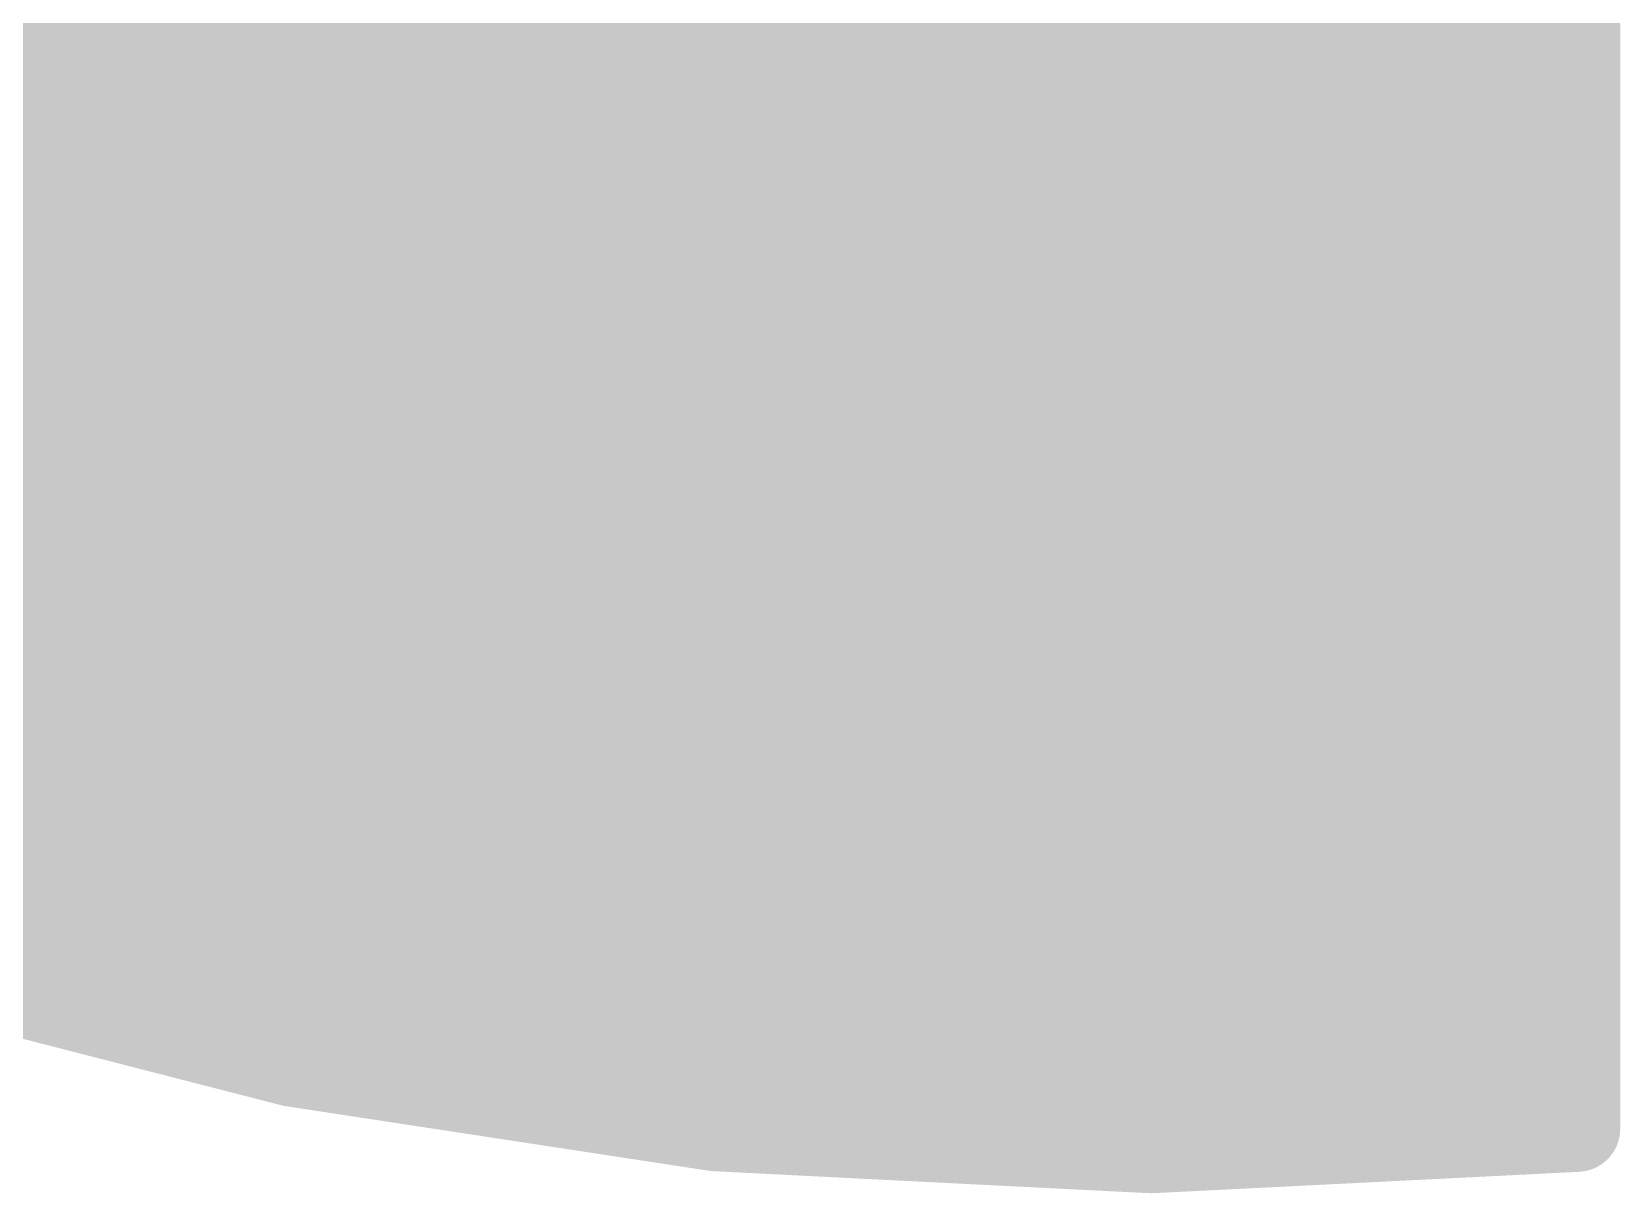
# Model space of a CAD drawing. Extents: x -4 to 157, y -7 to 87.
# Drawn here: x 44.538 to 45.46, y 24.565 to 25.239 of the extents above; entities that cross this region are included whole.
import ezdxf

# ---------------------------------------------------------------- set-up
doc = ezdxf.new("R2010")
doc.units = 0
doc.layers.add('2D_LINE_126', color=255, linetype='CONTINUOUS')

# ---------------------------------------------------------------- blocks, each defined once
blk = doc.blocks.new('SMOOTH_0$05')
at = {"const_width": 0.025}
blk.add_lwpolyline([(-0.0125, 0, 1), (0.0125, 0, 1)], format="xyb", close=True, dxfattribs=at)
blk = doc.blocks.new('DRAWING_204')
at = {"layer": '2D_LINE_126', "const_width": 0.05}
for points in [[(4.8874246667, -3.934138), (5.4573226667, -3.3642426667)], [(4.8895173333, -3.9351453333), (5.4597733333, -3.3648893333)], [(4.8916066667, -3.9361526667), (5.4622226667, -3.3655366667)], [(4.893698, -3.937162), (5.4646733333, -3.366184)], [(4.8957866667, -3.938168), (5.467124, -3.3668313333)], [(4.897878, -3.9391733333), (5.4695733333, -3.3674793333)], [(4.899968, -3.9401806667), (5.4720253333, -3.3681246667)], [(4.9020586667, -3.9411893333), (5.4744746667, -3.3687733333)], [(4.9041493333, -3.9421973333), (5.476926, -3.36942)], [(4.90624, -3.943204), (5.4793753333, -3.3700666667)], [(4.9083306667, -3.9442093333), (5.4818266667, -3.370714)], [(4.9104193333, -3.9452166667), (5.484276, -3.371362)], [(4.9125113333, -3.9462233333), (5.486726, -3.3720093333)], [(4.9146006667, -3.9472306667), (5.4891773333, -3.372656)], [(4.9166926667, -3.9482386667), (5.4916273333, -3.3733033333)], [(4.918782, -3.949244), (5.4940773333, -3.3739513333)], [(4.9208733333, -3.950252), (5.4965266667, -3.3745966667)], [(4.9229626667, -3.9512586667), (5.4989766667, -3.3752446667)], [(4.9250533333, -3.952266), (5.5014266667, -3.3758906667)], [(4.9271446667, -3.9532733333), (5.503878, -3.37654)], [(4.9292353333, -3.9542786667), (5.506328, -3.377186)], [(4.931324, -3.9552853333), (5.5087786667, -3.377832)], [(4.933416, -3.9562926667), (5.5112286667, -3.3784793333)], [(4.935506, -3.9573), (5.513678, -3.379128)], [(4.9375973333, -3.9583073333), (5.51613, -3.379774)], [(4.9396866667, -3.959314), (5.5185793333, -3.3804206667)], [(4.9417773333, -3.960322), (5.52103, -3.3810693333)], [(4.9438673333, -3.9613286667), (5.5234806667, -3.3817153333)], [(4.9459586667, -3.9623366667), (5.52593, -3.3823626667)], [(4.9480493333, -3.9633433333), (5.5283806667, -3.38301)], [(4.9501393333, -3.964348), (5.5308333333, -3.3836566667)], [(4.9522293333, -3.9653566667), (5.5332826667, -3.3843046667)], [(4.95432, -3.966364), (5.5357346667, -3.3849506667)], [(4.95641, -3.9673706667), (5.5381833333, -3.385598)], [(4.9584993333, -3.9683786667), (5.540634, -3.386246)], [(4.9605913333, -3.969384), (5.5430846667, -3.3868933333)], [(4.96268, -3.9703913333), (5.5455333333, -3.38754)], [(4.964772, -3.9713986667), (5.547984, -3.388186)], [(4.9668626667, -3.972406), (5.550434, -3.388836)], [(4.9689526667, -3.9734133333), (5.5528846667, -3.3894813333)], [(4.9710426667, -3.97442), (5.5553353333, -3.3901286667)], [(4.9731353333, -3.9754273333), (5.5577853333, -3.3907753333)], [(4.9752246667, -3.976434), (5.5602366667, -3.3914246667)], [(4.9773153333, -3.9774413333), (5.5626866667, -3.3920706667)], [(4.9794046667, -3.9784486667), (5.5651366667, -3.3927166667)], [(4.9814953333, -3.979454), (5.5675866667, -3.3933653333)], [(4.983586, -3.9804613333), (5.570036, -3.3940113333)], [(4.9856773333, -3.9814693333), (5.5724866667, -3.3946593333)], [(4.9877666667, -3.982476), (5.5749373333, -3.395306)], [(4.989858, -3.9834833333), (5.5773873333, -3.3959533333)], [(4.9919466667, -3.9844906667), (5.579838, -3.3966013333)], [(4.99404, -3.9854966667), (5.5822873333, -3.3972473333)], [(4.9961293333, -3.9865033333), (5.5847393333, -3.397894)], [(4.99822, -3.9875106667), (5.5871886667, -3.3985413333)], [(5.0003093333, -3.9885186667), (5.5896386667, -3.3991893333)], [(5.0024013333, -3.989526), (5.5920886667, -3.399836)], [(5.0044906667, -3.990532), (5.5945393333, -3.4004813333)], [(5.0065813333, -3.991538), (5.5969886667, -3.4011293333)], [(5.0086713333, -3.9925473333), (5.5994393333, -3.401778)], [(5.0107606667, -3.9935553333), (5.60189, -3.4024246667)], [(5.0128526667, -3.9945613333), (5.6043406667, -3.403072)], [(5.014942, -3.9955673333), (5.6067906667, -3.403718)], [(5.0170646667, -3.9965433333), (5.6092406667, -3.4043666667)], [(5.0193346667, -3.9973733333), (5.611692, -3.4050126667)], [(5.0216013333, -3.9982006667), (5.614142, -3.4056593333)], [(5.023868, -3.999032), (5.6165926667, -3.4063066667)], [(5.0261346667, -3.999862), (5.619042, -3.4069546667)], [(5.0284046667, -4.0006913333), (5.6214926667, -3.4076013333)], [(5.0306713333, -4.0015213333), (5.6239426667, -3.40825)], [(5.0329386667, -4.0023506667), (5.6263926667, -3.408898)], [(5.0352053333, -4.003182), (5.6288446667, -3.409544)], [(5.0374726667, -4.0040106667), (5.6312946667, -3.4101913333)], [(5.039742, -4.0048406667), (5.6337453333, -3.4108373333)], [(5.042008, -4.0056713333), (5.636196, -3.411486)], [(5.044276, -4.0065013333), (5.6386466667, -3.4121313333)], [(5.046542, -4.0073306667), (5.641096, -3.4127793333)], [(5.048812, -4.00816), (5.643546, -3.413426)], [(5.05108, -4.0089906667), (5.6459973333, -3.414074)], [(5.053346, -4.00982), (5.648446, -3.4147206667)], [(5.055614, -4.0106493333), (5.6508973333, -3.4153673333)], [(5.057882, -4.0114813333), (5.653346, -3.416014)], [(5.0601493333, -4.0123113333), (5.6557973333, -3.416662)], [(5.0624173333, -4.0131406667), (5.658248, -3.4173093333)], [(5.064684, -4.0139706667), (5.6606973333, -3.4179553333)], [(5.06695, -4.0148013333), (5.6631486667, -3.4186033333)], [(5.06922, -4.0156313333), (5.6655993333, -3.4192513333)], [(5.0714866667, -4.0164606667), (5.6680506667, -3.4198973333)], [(5.073754, -4.01729), (5.6704986667, -3.4205446667)], [(5.0760206667, -4.01812), (5.6729486667, -3.421192)], [(5.0782893333, -4.0189493333), (5.6754, -3.4218386667)], [(5.0805573333, -4.0197793333), (5.67785, -3.4224866667)], [(5.0828233333, -4.02061), (5.68032, -3.4231153333)], [(5.0850913333, -4.0214386667), (5.6830586667, -3.4234713333)], [(5.08736, -4.0222686667), (5.6857993333, -3.4238313333)], [(5.0896286667, -4.0230993333), (5.6885373333, -3.4241873333)], [(5.091894, -4.0239286667), (5.6912786667, -3.424546)], [(5.094162, -4.0247593333), (5.6940186667, -3.424904)], [(5.0964293333, -4.0255886667), (5.6967566667, -3.42526)], [(5.098698, -4.026418), (5.6994973333, -3.4256193333)], [(5.1009646667, -4.0272473333), (5.7022373333, -3.425976)], [(5.1032313333, -4.0280793333), (5.7049773333, -3.4263346667)], [(5.1054986667, -4.0289086667), (5.7077166667, -3.4266913333)], [(5.1077673333, -4.02974), (5.7104573333, -3.4270493333)], [(5.1100353333, -4.03057), (5.713196, -3.4274073333)], [(5.1123013333, -4.0313993333), (5.7159366667, -3.4277653333)], [(5.1145693333, -4.0322286667), (5.718676, -3.4281233333)], [(5.1168373333, -4.0330586667), (5.7214166667, -3.4284806667)], [(5.119106, -4.0338886667), (5.7241546667, -3.4288373333)], [(5.121372, -4.0347186667), (5.7268946667, -3.4291966667)], [(5.1236386667, -4.0355486667), (5.7296353333, -3.4295533333)], [(5.125908, -4.0363793333), (5.7323753333, -3.4299093333)], [(5.1281746667, -4.0372086667), (5.735114, -3.4302693333)], [(5.1304426667, -4.0380393333), (5.7378546667, -3.4306266667)], [(5.1327093333, -4.038868), (5.7405926667, -3.4309833333)], [(5.1349773333, -4.0396973333), (5.7433333333, -3.4313413333)], [(5.1372446667, -4.0405266667), (5.746074, -3.4316986667)], [(5.1395126667, -4.041358), (5.7488146667, -3.432058)], [(5.14178, -4.0421873333), (5.7515526667, -3.4324146667)], [(5.1440466667, -4.0430173333), (5.754292, -3.432772)], [(5.146316, -4.0438466667), (5.757032, -3.4331313333)], [(5.1485826667, -4.0446766667), (5.7597726667, -3.433488)], [(5.1508493333, -4.0455093333), (5.7625113333, -3.4338466667)], [(5.1531173333, -4.046338), (5.765252, -3.4342026667)], [(5.155386, -4.047168), (5.7679913333, -3.43456)], [(5.1576533333, -4.0479986667), (5.770732, -3.4349193333)], [(5.1599193333, -4.048828), (5.7734726667, -3.4352766667)], [(5.1621866667, -4.0496573333), (5.7762126667, -3.4356326667)], [(5.1644546667, -4.050488), (5.7789526667, -3.4359913333)], [(5.166722, -4.0513166667), (5.7816906667, -3.43635)], [(5.16899, -4.0521486667), (5.78443, -3.4367086667)], [(5.1712573333, -4.0529766667), (5.7871693333, -3.4370646667)], [(5.1735246667, -4.0538073333), (5.7899106667, -3.4374213333)], [(5.1757933333, -4.054638), (5.79265, -3.4377806667)], [(5.1780606667, -4.0554666667), (5.7953893333, -3.438138)], [(5.1803293333, -4.0562966667), (5.79813, -3.438494)], [(5.182594, -4.057126), (5.8008686667, -3.4388533333)], [(5.184864, -4.0579566667), (5.8036086667, -3.4392106667)], [(5.1871313333, -4.0587873333), (5.8063493333, -3.4395686667)], [(5.1893993333, -4.0596146667), (5.8090886667, -3.439926)], [(5.1916653333, -4.0604453333), (5.811828, -3.4402826667)], [(5.1939333333, -4.0612753333), (5.8145673333, -3.4406426667)], [(5.1962013333, -4.0621066667), (5.817308, -3.4409986667)], [(5.1984693333, -4.0629373333), (5.8200473333, -3.4413553333)], [(5.2007353333, -4.0637666667), (5.822788, -3.441714)], [(5.203002, -4.0645973333), (5.8255266667, -3.4420726667)], [(5.205272, -4.0654273333), (5.8282873333, -3.4424086667)], [(5.2075386667, -4.0662553333), (5.831256, -3.4425373333)], [(5.2098066667, -4.0670853333), (5.8342253333, -3.4426666667)], [(5.212072, -4.067916), (5.8371953333, -3.4427953333)], [(5.214342, -4.0687466667), (5.8401633333, -3.4429213333)], [(5.2166086667, -4.0695746667), (5.843134, -3.4430513333)], [(5.2188773333, -4.070406), (5.8461013333, -3.4431793333)], [(5.2211433333, -4.0712346667), (5.8490713333, -3.4433093333)], [(5.223412, -4.0720653333), (5.8520386667, -3.443436)], [(5.2256786667, -4.0728953333), (5.8550086667, -3.4435653333)], [(5.227946, -4.0737246667), (5.8579773333, -3.4436933333)], [(5.2302133333, -4.0745546667), (5.8609473333, -3.4438213333)], [(5.23248, -4.075384), (5.8639173333, -3.44395)], [(5.23475, -4.0762146667), (5.8668853333, -3.44408)], [(5.2370173333, -4.077044), (5.8698533333, -3.4442093333)], [(5.2392833333, -4.077874), (5.872822, -3.4443346667)], [(5.396582, -4.1188153333), (6.0710746667, -3.4443226667)], [(5.399046, -4.1194486667), (6.0743326667, -3.4441586667)], [(5.4015113333, -4.12008), (6.0775946667, -3.4439946667)], [(5.4039733333, -4.1207133333), (6.080856, -3.4438333333)], [(5.4064373333, -4.1213466667), (6.084118, -3.443668)], [(5.4089033333, -4.1219813333), (6.087378, -3.4435053333)], [(5.411366, -4.122614), (6.09064, -3.4433406667)], [(5.4138293333, -4.1232466667), (6.0939, -3.4431766667)], [(5.4162953333, -4.123882), (6.0971633333, -3.443014)], [(5.4187573333, -4.1245146667), (6.1004206667, -3.4428513333)], [(5.4212213333, -4.1251486667), (6.1036833333, -3.4426866667)], [(5.423684, -4.1257826667), (6.1069446667, -3.442524)], [(5.42615, -4.1264153333), (6.1102046667, -3.4423593333)], [(5.428614, -4.1270493333), (6.1134646667, -3.4421973333)], [(5.4310766667, -4.1276833333), (6.1167266667, -3.4420346667)], [(5.433542, -4.1283166667), (6.1199873333, -3.44187)], [(5.4360046667, -4.1289506667), (6.1232473333, -3.4417073333)], [(5.4384686667, -4.1295833333), (6.1265086667, -3.441542)], [(5.4409346667, -4.130216), (6.1297706667, -3.4413806667)], [(5.4433973333, -4.13085), (6.133032, -3.441216)], [(5.4458606667, -4.131484), (6.136292, -3.441054)], [(5.448326, -4.1321186667), (6.139552, -3.4408886667)], [(5.4507886667, -4.1327513333), (6.142814, -3.440726)], [(5.453252, -4.1333853333), (6.146076, -3.440562)], [(5.4557146667, -4.1340193333), (6.1493353333, -3.4403993333)], [(5.4581806667, -4.1346526667), (6.152596, -3.4402366667)], [(5.4606446667, -4.1352866667), (6.155858, -3.4400713333)], [(5.4631073333, -4.1359193333), (6.1591186667, -3.4399093333)], [(5.465572, -4.136552), (6.1623786667, -3.4397446667)], [(5.468036, -4.1371866667), (6.1656413333, -3.4395826667)], [(5.4704986667, -4.1378206667), (6.1689026667, -3.4394186667)], [(5.4729646667, -4.1384546667), (6.1721633333, -3.4392553333)], [(5.4754266667, -4.1390866667), (6.175422, -3.43909)], [(5.477892, -4.1397213333), (6.1786833333, -3.4389286667)], [(5.4803566667, -4.1403546667), (6.1819453333, -3.438764)], [(5.483004, -4.140802), (6.1852073333, -3.4386013333)], [(5.4856933333, -4.1412113333), (6.1884666667, -3.438438)], [(5.48838, -4.141622), (6.191728, -3.438274)], [(5.491068, -4.1420306667), (6.1949893333, -3.4381113333)], [(5.493756, -4.142442), (6.1982486667, -3.4379466667)], [(5.496444, -4.14285), (6.20151, -3.4377846667)], [(5.4991293333, -4.143262), (6.2047713333, -3.4376193333)], [(5.501816, -4.143672), (6.2080333333, -3.4374573333)], [(5.5045033333, -4.1440833333), (6.2112926667, -3.4372926667)], [(5.50719, -4.144492), (6.2145546667, -3.43713)], [(5.5098806667, -4.1449013333), (6.2178153333, -3.436966)], [(5.5125666667, -4.1453126667), (6.221076, -3.4368033333)], [(5.5152553333, -4.1457226667), (6.2243366667, -3.4366386667)], [(5.51794, -4.1461333333), (6.2263286667, -3.4377453333)], [(5.5206273333, -4.146542), (6.2263293333, -3.4408433333)], [(5.5233153333, -4.146954), (6.2263286667, -3.4439413333)], [(6.226328, -3.4365386667), (6.226328, -4.1782993333)], [(5.24155, -4.0787033333), (5.8757926667, -3.444464)], [(5.2438193333, -4.079534), (5.87876, -3.4445933333)], [(5.246284, -4.0801666667), (5.88173, -3.4447213333)], [(5.2487473333, -4.0808), (5.884698, -3.44485)], [(5.2512113333, -4.0814346667), (5.8876686667, -3.444978)], [(5.253676, -4.0820673333), (5.890636, -3.4451073333)], [(5.2561373333, -4.082702), (5.8936053333, -3.4452366667)], [(5.2586033333, -4.0833353333), (5.8965753333, -3.445364)], [(5.2610666667, -4.0839686667), (5.899542, -3.445492)], [(5.26353, -4.084602), (5.9025133333, -3.44562)], [(5.2659946667, -4.085236), (5.9054813333, -3.4457493333)], [(5.2684593333, -4.0858686667), (5.9084513333, -3.4458773333)], [(5.2709213333, -4.0865033333), (5.9114186667, -3.4460046667)], [(5.273388, -4.0871366667), (5.9143886667, -3.4461353333)], [(5.2758506667, -4.0877706667), (5.9173573333, -3.446264)], [(5.278314, -4.088404), (5.920326, -3.4463906667)], [(5.28078, -4.089038), (5.923294, -3.44652)], [(5.2832433333, -4.0896713333), (5.926264, -3.4466493333)], [(5.2857053333, -4.0903046667), (5.9292326667, -3.446778)], [(5.2881693333, -4.090938), (5.9322026667, -3.4469046667)], [(5.2906346667, -4.091572), (5.9351706667, -3.4470333333)], [(5.2930986667, -4.092206), (5.9381393333, -3.4471626667)], [(5.295562, -4.0928386667), (5.9411106667, -3.4472926667)], [(5.298026, -4.0934733333), (5.9440773333, -3.44742)], [(5.3004886667, -4.094106), (5.947048, -3.447548)], [(5.302952, -4.0947393333), (5.9500166667, -3.4476773333)], [(5.305418, -4.0953726667), (5.9529846667, -3.4478046667)], [(5.3078806667, -4.096006), (5.9559526667, -3.4479326667)], [(5.310344, -4.0966413333), (5.9589233333, -3.4480613333)], [(5.31281, -4.0972746667), (5.9618906667, -3.44819)], [(5.315274, -4.0979053333), (5.9648606667, -3.44832)], [(5.3177366667, -4.0985393333), (5.96783, -3.4484473333)], [(5.3202, -4.099174), (5.970798, -3.4485753333)], [(5.322664, -4.0998066667), (5.9737666667, -3.4487053333)], [(5.3251286667, -4.10044), (5.9767366667, -3.4488313333)], [(5.327592, -4.1010733333), (5.979768, -3.4489)], [(5.3300573333, -4.101708), (5.9830293333, -3.448734)], [(5.3325206667, -4.1023413333), (5.9862893333, -3.448572)], [(5.3349833333, -4.1029746667), (5.9895506667, -3.448408)], [(5.3374493333, -4.1036073333), (5.992812, -3.4482453333)], [(5.339914, -4.104242), (5.996074, -3.44808)], [(5.3423753333, -4.104876), (5.9993333333, -3.4479173333)], [(5.3448413333, -4.1055086667), (6.002594, -3.447756)], [(5.347304, -4.1061433333), (6.005856, -3.4475913333)], [(5.349768, -4.1067753333), (6.0091173333, -3.4474293333)], [(5.352232, -4.10741), (6.0123773333, -3.4472646667)], [(5.354696, -4.1080433333), (6.015638, -3.4471013333)], [(5.3571593333, -4.1086766667), (6.0189, -3.4469366667)], [(5.359622, -4.1093106667), (6.0221613333, -3.4467733333)], [(5.3620886667, -4.1099446667), (6.0254206667, -3.44661)], [(5.3645513333, -4.110578), (6.0286826667, -3.446448)], [(5.3670146667, -4.1112106667), (6.0319433333, -3.4462826667)], [(5.36948, -4.1118453333), (6.0352053333, -3.44612)], [(5.3719433333, -4.1124786667), (6.0384646667, -3.4459566667)], [(5.3744073333, -4.1131126667), (6.041726, -3.4457946667)], [(5.3768713333, -4.1137453333), (6.044988, -3.4456313333)], [(5.379336, -4.11438), (6.048248, -3.4454653333)], [(5.3817986667, -4.1150133333), (6.0515073333, -3.445304)], [(5.3842633333, -4.1156466667), (6.0547693333, -3.4451386667)], [(5.386728, -4.1162806667), (6.0580313333, -3.444976)], [(5.38919, -4.1169133333), (6.0612913333, -3.444812)], [(5.391654, -4.117548), (6.0645513333, -3.44465)], [(5.3941193333, -4.11818), (6.0678133333, -3.4444853333)], [(5.5260026667, -4.1473633333), (6.2263286667, -3.4470386667)], [(5.52869, -4.147772), (6.226328, -3.4501346667)], [(5.531378, -4.148184), (6.2263286667, -3.453234)], [(5.534064, -4.1485933333), (6.226328, -3.4563306667)], [(5.5367526667, -4.1490033333), (6.2263286667, -3.4594273333)], [(5.53944, -4.149414), (6.2263286667, -3.462526)], [(5.5421266667, -4.149824), (6.2263286667, -3.465624)], [(5.5448153333, -4.1502346667), (6.2263293333, -3.4687206667)], [(5.547502, -4.1506446667), (6.2263286667, -3.4718166667)], [(5.5501873333, -4.1510533333), (6.2263293333, -3.474916)], [(5.5528746667, -4.151464), (6.2263286667, -3.4780126667)], [(5.5555626667, -4.1518753333), (6.2263286667, -3.4811093333)], [(5.55825, -4.152286), (6.226328, -3.4842093333)], [(5.5609386667, -4.152696), (6.2263286667, -3.4873053333)], [(5.563626, -4.1531053333), (6.226328, -3.490402)], [(5.566314, -4.153516), (6.226328, -3.4934986667)], [(5.5689986667, -4.1539253333), (6.2263293333, -3.496598)], [(5.571688, -4.1543366667), (6.2263286667, -3.4996946667)], [(5.5743746667, -4.1547466667), (6.2263293333, -3.5027906667)], [(5.5770626667, -4.1551546667), (6.2263286667, -3.5058906667)], [(5.57975, -4.1555666667), (6.2263286667, -3.508988)], [(5.5824373333, -4.1559766667), (6.2263286667, -3.5120853333)], [(5.5851226667, -4.1563866667), (6.2263286667, -3.5151806667)], [(5.5878106667, -4.1567966667), (6.226328, -3.5182813333)], [(5.590498, -4.157208), (6.2263286667, -3.5213773333)], [(5.5931853333, -4.1576166667), (6.2263293333, -3.524474)], [(5.5958746667, -4.1580286667), (6.2263273333, -3.5275713333)], [(5.5985613333, -4.1584373333), (6.226328, -3.5306706667)], [(5.6012473333, -4.1588473333), (6.2263286667, -3.533766)], [(5.6039353333, -4.159258), (6.2263286667, -3.5368646667)], [(5.606622, -4.1596666667), (6.2263286667, -3.5399633333)], [(5.60931, -4.1600773333), (6.2263293333, -3.5430593333)], [(5.611998, -4.1604866667), (6.226328, -3.546156)], [(5.614684, -4.1608993333), (6.2263286667, -3.549254)], [(5.6173733333, -4.161308), (6.2263286667, -3.5523526667)], [(5.6200586667, -4.1617173333), (6.226328, -3.55545)], [(5.6227466667, -4.1621286667), (6.2263286667, -3.5585466667)], [(5.6254346667, -4.162538), (6.2263286667, -3.5616446667)], [(5.6281213333, -4.1629493333), (6.2263293333, -3.5647413333)], [(5.6308093333, -4.163358), (6.2263286667, -3.567838)], [(5.6334966667, -4.163768), (6.226328, -3.5709366667)], [(5.636182, -4.1641786667), (6.226328, -3.5740346667)], [(5.6388693333, -4.1645893333), (6.2263286667, -3.5771306667)], [(5.6415573333, -4.1649986667), (6.226328, -3.5802286667)], [(5.6442446667, -4.1654093333), (6.2263286667, -3.5833273333)], [(5.6469333333, -4.16582), (6.2263273333, -3.586424)], [(5.6496206667, -4.1662286667), (6.2263293333, -3.589522)], [(5.6523066667, -4.16664), (6.2263293333, -3.5926186667)], [(5.654994, -4.1670486667), (6.2263286667, -3.5957166667)], [(5.657682, -4.16746), (6.2263286667, -3.598814)], [(5.66037, -4.16787), (6.226328, -3.60191)], [(5.6630566667, -4.1682813333), (6.2263293333, -3.6050093333)], [(5.6657446667, -4.16869), (6.226328, -3.6081053333)], [(5.66843, -4.1691), (6.2263286667, -3.611204)], [(5.671118, -4.16951), (6.2263286667, -3.6143)], [(5.673806, -4.1699206667), (6.2263286667, -3.6174)], [(5.6764933333, -4.1703313333), (6.226328, -3.620496)], [(5.6791806667, -4.1707393333), (6.2263286667, -3.6235933333)], [(5.6818686667, -4.171152), (6.2263273333, -3.6266913333)], [(5.684556, -4.1715613333), (6.2263286667, -3.629788)], [(5.687242, -4.17197), (6.2263293333, -3.6328866667)], [(5.6899293333, -4.172382), (6.2263286667, -3.6359826667)], [(5.6926173333, -4.1727913333), (6.2263293333, -3.639082)], [(5.6953046667, -4.173202), (6.226328, -3.6421773333)], [(5.697992, -4.1736106667), (6.2263286667, -3.6452753333)], [(5.70068, -4.1740226667), (6.2263286667, -3.6483713333)], [(5.7033653333, -4.174432), (6.2263286667, -3.6514693333)], [(5.7060533333, -4.174844), (6.2263286667, -3.654568)], [(5.7087406667, -4.1752526667), (6.226328, -3.657664)], [(5.7114293333, -4.1756626667), (6.2263286667, -3.6607633333)], [(5.7141153333, -4.176074), (6.2263286667, -3.6638613333)], [(5.716804, -4.1764826667), (6.2263293333, -3.6669573333)], [(5.7194893333, -4.1768933333), (6.2263293333, -3.670054)], [(5.7221766667, -4.1773033333), (6.2263293333, -3.6731533333)], [(5.7248653333, -4.177714), (6.226328, -3.6762506667)], [(5.7276766667, -4.177998), (6.226328, -3.6793473333)], [(5.7306253333, -4.1781466667), (6.2263293333, -3.6824453333)], [(5.733574, -4.1782966667), (6.2263286667, -3.6855426667)], [(5.736524, -4.1784453333), (6.2263293333, -3.68864)], [(5.7394713333, -4.1785933333), (6.2263286667, -3.6917366667)], [(5.7424193333, -4.1787446667), (6.2263286667, -3.694836)], [(5.74537, -4.1788913333), (6.2263286667, -3.6979333333)], [(5.748316, -4.1790413333), (6.226328, -3.7010293333)], [(5.751266, -4.1791893333), (6.2263286667, -3.7041286667)], [(5.7542126667, -4.179338), (6.226328, -3.7072253333)], [(5.7571626667, -4.179488), (6.2263293333, -3.710322)], [(5.760112, -4.1796366667), (6.2263286667, -3.7134186667)], [(5.7630593333, -4.179784), (6.226328, -3.716518)], [(5.7660093333, -4.179934), (6.2263286667, -3.7196146667)], [(5.7689573333, -4.1800846667), (6.226328, -3.7227113333)], [(5.7719053333, -4.180232), (6.2263293333, -3.7258106667)], [(5.7748546667, -4.1803806667), (6.22633, -3.7289073333)], [(5.777802, -4.1805286667), (6.2263286667, -3.732004)], [(5.7807513333, -4.1806773333), (6.2263286667, -3.7351006667)], [(5.7837006667, -4.1808286667), (6.226328, -3.7382013333)], [(5.786648, -4.180976), (6.2263273333, -3.7412966667)], [(5.7895973333, -4.1811253333), (6.2263286667, -3.7443946667)], [(5.792544, -4.1812746667), (6.2263286667, -3.7474906667)], [(5.7954953333, -4.1814226667), (6.2263286667, -3.7505893333)], [(5.7984433333, -4.181572), (6.22633, -3.7536866667)], [(5.8013906667, -4.1817206667), (6.2263293333, -3.7567826667)], [(5.8043393333, -4.18187), (6.2263293333, -3.7598826667)], [(5.8072893333, -4.1820186667), (6.226328, -3.7629793333)], [(5.8102373333, -4.1821686667), (6.2263286667, -3.7660753333)], [(5.813186, -4.182316), (6.2263286667, -3.7691733333)], [(5.816134, -4.182466), (6.2263286667, -3.7722713333)], [(5.8190826667, -4.1826146667), (6.2263286667, -3.7753686667)], [(5.8220326667, -4.182762), (6.226328, -3.7784653333)], [(5.8249793333, -4.1829126667), (6.2263286667, -3.7815646667)], [(5.827928, -4.1830613333), (6.226328, -3.7846613333)], [(5.8308773333, -4.1832093333), (6.2263293333, -3.7877586667)], [(5.8338253333, -4.1833586667), (6.2263286667, -3.790856)], [(5.836774, -4.1835073333), (6.22633, -3.793954)], [(5.8397213333, -4.1836553333), (6.2263286667, -3.7970506667)], [(5.842672, -4.1838046667), (6.2263293333, -3.800148)], [(5.8456213333, -4.1839546667), (6.2263293333, -3.8032466667)], [(5.8485673333, -4.184102), (6.2263286667, -3.806344)], [(5.8515166667, -4.184252), (6.22633, -3.8094406667)], [(5.854464, -4.1844013333), (6.2263286667, -3.8125373333)], [(5.8574133333, -4.1845486667), (6.2263293333, -3.815636)], [(5.8603633333, -4.1846973333), (6.2263273333, -3.8187333333)], [(5.8633106667, -4.1848473333), (6.2263273333, -3.82183)], [(5.8662606667, -4.1849953333), (6.2263286667, -3.8249293333)], [(5.86921, -4.1851453333), (6.226328, -3.828026)], [(5.8721573333, -4.1852946667), (6.226328, -3.8311226667)], [(5.875106, -4.185442), (6.2263293333, -3.83422)], [(5.8780526667, -4.185592), (6.226328, -3.8373186667)], [(5.8810026667, -4.1857406667), (6.2263293333, -3.8404153333)], [(5.883952, -4.1858893333), (6.2263286667, -3.8435133333)], [(5.8869, -4.1860386667), (6.2263286667, -3.8466086667)], [(5.8898486667, -4.1861873333), (6.226328, -3.8497066667)], [(5.892798, -4.1863353333), (6.2263293333, -3.852804)], [(5.8957446667, -4.1864846667), (6.2263293333, -3.8559026667)], [(5.8986946667, -4.186636), (6.2263286667, -3.8590006667)], [(5.901642, -4.1867833333), (6.2263286667, -3.862098)], [(5.9045913333, -4.186932), (6.2263286667, -3.8651946667)], [(5.9075413333, -4.1870813333), (6.2263293333, -3.868292)], [(5.9104886667, -4.1872293333), (6.226328, -3.87139)], [(5.9134366667, -4.1873786667), (6.2263273333, -3.8744873333)], [(5.9163846667, -4.187528), (6.2263286667, -3.8775846667)], [(5.919334, -4.1876766667), (6.22633, -3.8806833333)], [(5.9222833333, -4.1878253333), (6.2263286667, -3.8837793333)], [(5.92523, -4.1879746667), (6.2263286667, -3.8868773333)], [(5.92818, -4.1881226667), (6.2263293333, -3.889974)], [(5.931128, -4.1882713333), (6.2263286667, -3.893072)], [(5.9340766667, -4.1884213333), (6.2263293333, -3.8961706667)], [(5.9370246667, -4.1885693333), (6.226328, -3.8992666667)], [(5.9399733333, -4.1887186667), (6.226328, -3.9023653333)], [(5.9429233333, -4.1888686667), (6.2263286667, -3.9054626667)], [(5.9458726667, -4.189016), (6.226328, -3.90856)], [(5.9488193333, -4.1891653333), (6.2263293333, -3.911656)], [(5.9517686667, -4.1893153333), (6.2263286667, -3.9147553333)], [(5.9547153333, -4.1894626667), (6.2263293333, -3.9178513333)], [(5.9576653333, -4.1896113333), (6.22633, -3.9209486667)], [(5.9606146667, -4.1897613333), (6.2263286667, -3.924048)], [(5.9635626667, -4.1899093333), (6.2263286667, -3.9271446667)], [(5.9665113333, -4.1900593333), (6.22633, -3.930242)], [(5.9694613333, -4.190208), (6.2263293333, -3.9333386667)], [(5.972408, -4.190356), (6.2263286667, -3.9364386667)], [(5.975358, -4.1905053333), (6.2263286667, -3.9395353333)], [(5.978304, -4.1906546667), (6.226328, -3.9426313333)], [(5.981486, -4.1905706667), (6.2263293333, -3.94573)], [(5.9847473333, -4.190408), (6.2263293333, -3.9488273333)], [(5.988008, -4.190244), (6.2263286667, -3.9519233333)], [(5.9912686667, -4.1900806667), (6.2263286667, -3.95502)], [(5.9945313333, -4.1899186667), (6.226328, -3.9581186667)], [(5.9977913333, -4.1897546667), (6.2263286667, -3.9612166667)], [(6.001052, -4.189592), (6.2263293333, -3.964314)], [(6.0043126667, -4.189428), (6.2263286667, -3.96741)], [(6.0075726667, -4.1892653333), (6.2263286667, -3.97051)], [(6.0108353333, -4.1891), (6.2263286667, -3.973606)], [(6.0140953333, -4.188938), (6.2263286667, -3.9767033333)], [(6.017356, -4.1887733333), (6.2263286667, -3.9798026667)], [(6.020618, -4.18861), (6.2263286667, -3.9828993333)], [(6.0238786667, -4.188446), (6.2263293333, -3.9859966667)], [(6.0271373333, -4.1882833333), (6.2263293333, -3.9890926667)], [(6.0303993333, -4.1881206667), (6.226328, -3.992192)], [(6.0336613333, -4.187956), (6.2263286667, -3.9952886667)], [(6.03692, -4.1877933333), (6.2263293333, -3.9983846667)], [(6.0401813333, -4.18763), (6.2263286667, -4.0014846667)], [(6.0434433333, -4.1874673333), (6.2263273333, -4.0045806667)], [(6.0467046667, -4.187302), (6.2263286667, -4.0076773333)], [(6.049964, -4.1871393333), (6.2263286667, -4.0107753333)], [(6.053226, -4.186974), (6.2263293333, -4.0138746667)], [(6.0564873333, -4.1868113333), (6.2263286667, -4.0169706667)], [(6.05975, -4.186648), (6.226328, -4.020068)], [(6.063008, -4.1864853333), (6.2263286667, -4.0231666667)], [(6.066268, -4.1863226667), (6.2263293333, -4.0262626667)], [(6.0695293333, -4.1861573333), (6.2263286667, -4.02936)], [(6.072792, -4.1859953333), (6.226328, -4.0324573333)], [(6.076052, -4.185832), (6.2263293333, -4.035556)], [(6.0793126667, -4.185668), (6.2263286667, -4.0386526667)], [(6.0825753333, -4.185504), (6.226328, -4.04175)], [(6.0858346667, -4.1853413333), (6.2263286667, -4.044848)], [(6.0890946667, -4.1851773333), (6.2263286667, -4.0479446667)], [(6.0923566667, -4.1850146667), (6.2263286667, -4.0510433333)], [(6.095618, -4.18485), (6.2263286667, -4.0541393333)], [(6.098878, -4.1846873333), (6.2263286667, -4.0572386667)], [(6.1021393333, -4.1845246667), (6.2263286667, -4.0603353333)], [(6.1054013333, -4.1843606667), (6.226328, -4.0634326667)], [(6.108662, -4.184198), (6.2263286667, -4.06653)], [(6.111922, -4.184032), (6.2263286667, -4.0696286667)], [(5.4807686667, -4.1404586667), (5.243814, -4.079534)], [(6.1151833333, -4.1838706667), (6.226328, -4.0727246667)], [(6.118444, -4.1837046667), (6.226328, -4.0758213333)], [(6.121706, -4.1835433333), (6.2263286667, -4.07892)], [(6.1249653333, -4.1833786667), (6.226328, -4.082016)], [(6.128226, -4.1832173333), (6.2263293333, -4.085116)], [(6.131488, -4.183052), (6.2263293333, -4.0882106667)], [(6.1347473333, -4.1828893333), (6.2263286667, -4.0913106667)], [(6.1380086667, -4.1827266667), (6.2263286667, -4.094408)], [(6.1412706667, -4.1825626667), (6.226328, -4.0975033333)], [(6.144532, -4.1824), (6.2263286667, -4.1006026667)], [(6.1477926667, -4.1822353333), (6.2263286667, -4.1036993333)], [(6.1510526667, -4.182072), (6.2263286667, -4.106798)], [(6.1543146667, -4.181908), (6.226328, -4.1098933333)], [(6.1575753333, -4.1817446667), (6.2263286667, -4.112992)], [(6.1608346667, -4.1815806667), (6.2263286667, -4.1160893333)], [(6.1640966667, -4.1814173333), (6.2263286667, -4.1191853333)], [(6.1673566667, -4.181256), (6.226328, -4.1222846667)], [(6.1706186667, -4.181092), (6.2263286667, -4.1253826667)], [(6.1738786667, -4.1809293333), (6.2263286667, -4.1284786667)], [(6.17714, -4.1807646667), (6.2263286667, -4.131576)], [(6.180402, -4.180602), (6.226328, -4.1346746667)], [(5.726266, -4.1779266667), (5.4807686667, -4.1404586667)], [(6.1836633333, -4.1804373333), (6.226328, -4.1377713333)], [(6.1869226667, -4.1802753333), (6.2263293333, -4.1408693333)], [(6.1901846667, -4.18011), (6.2263286667, -4.1439666667)], [(6.193446, -4.179948), (6.226328, -4.147064)], [(6.196706, -4.1797833333), (6.2263293333, -4.150162)], [(6.1999673333, -4.1796206667), (6.2263293333, -4.1532573333)], [(6.203228, -4.1794586667), (6.2263293333, -4.1563566667)], [(6.20649, -4.1792933333), (6.2263286667, -4.159454)], [(6.209748, -4.1791306667), (6.2263286667, -4.16255)], [(6.21301, -4.1789653333), (6.2263293333, -4.165648)], [(6.2162706667, -4.1788033333), (6.2263286667, -4.1687473333)], [(6.2195333333, -4.17864), (6.2263293333, -4.171844)], [(5.9790673333, -4.1906926667), (5.726266, -4.1779266667)], [(6.226328, -4.1782993333), (5.9790673333, -4.1906926667)], [(6.222792, -4.1784766667), (6.2263286667, -4.1749406667)], [(6.226054, -4.1783126667), (6.2263293333, -4.1780386667)]]:
    blk.add_lwpolyline(points, dxfattribs=at)
at = {"layer": '2D_LINE_126'}
for p in [(6.226328, -3.5182813333), (6.2263286667, -3.5213773333), (6.2263293333, -3.524474), (6.2263273333, -3.5275713333), (6.226328, -3.5306706667), (6.2263286667, -3.533766), (6.2263286667, -3.5368646667), (6.2263286667, -3.5399633333), (6.2263293333, -3.5430593333), (6.226328, -3.546156), (6.2263286667, -3.549254), (6.2263286667, -3.5523526667), (6.226328, -3.55545), (6.2263286667, -3.5585466667), (6.2263286667, -3.5616446667), (6.226328, -3.5709366667), (6.2263286667, -3.567838), (6.2263293333, -3.5647413333), (6.226328, -3.5740346667), (6.226328, -3.5802286667), (6.2263286667, -3.5771306667), (6.2263273333, -3.586424), (6.2263286667, -3.5833273333), (6.2263293333, -3.589522), (6.2263286667, -3.5957166667), (6.2263286667, -3.598814), (6.2263293333, -3.5926186667), (6.226328, -3.60191), (6.226328, -3.6081053333), (6.2263293333, -3.6050093333), (6.2263286667, -3.611204), (6.2263286667, -3.6143), (6.2263286667, -3.6174), (6.2263273333, -3.6266913333), (6.226328, -3.620496), (6.2263286667, -3.6235933333), (6.2263286667, -3.629788), (6.2263286667, -3.6359826667), (6.2263293333, -3.6328866667), (6.226328, -3.6421773333), (6.2263286667, -3.6452753333), (6.2263293333, -3.639082), (6.2263286667, -3.6483713333), (6.2263286667, -3.6514693333), (6.2263286667, -3.654568), (6.226328, -3.657664), (6.2263286667, -3.6607633333), (6.2263286667, -3.6638613333), (6.2263293333, -3.6669573333), (6.2263293333, -3.670054), (6.2263293333, -3.6731533333), (6.226328, -3.6762506667), (6.226328, -3.6793473333), (6.2263293333, -3.6824453333), (6.2263286667, -3.6855426667), (6.2263286667, -3.6917366667), (6.2263293333, -3.68864), (6.226328, -3.7010293333), (6.2263286667, -3.694836), (6.2263286667, -3.6979333333), (6.226328, -3.7072253333), (6.2263286667, -3.7041286667), (6.2263293333, -3.710322), (6.226328, -3.716518), (6.2263286667, -3.7134186667), (6.2263286667, -3.7196146667), (6.226328, -3.7227113333), (6.2263293333, -3.7258106667), (6.22633, -3.7289073333), (6.226328, -3.7382013333), (6.2263286667, -3.732004), (6.2263286667, -3.7351006667), (6.2263273333, -3.7412966667), (6.2263286667, -3.7443946667), (6.2263286667, -3.7474906667), (6.2263286667, -3.7505893333), (6.2263293333, -3.7567826667), (6.22633, -3.7536866667), (6.226328, -3.7629793333), (6.2263286667, -3.7660753333), (6.2263293333, -3.7598826667), (6.2263286667, -3.7691733333), (6.2263286667, -3.7722713333), (6.2263286667, -3.7753686667), (6.226328, -3.7784653333), (6.226328, -3.7846613333), (6.2263286667, -3.7815646667), (6.2263286667, -3.790856), (6.2263293333, -3.7877586667), (6.22633, -3.793954), (6.2263286667, -3.7970506667), (6.2263293333, -3.800148), (6.2263293333, -3.8032466667), (6.2263286667, -3.806344), (6.2263286667, -3.8125373333), (6.22633, -3.8094406667), (6.2263273333, -3.8187333333), (6.2263273333, -3.82183), (6.2263293333, -3.815636), (6.226328, -3.828026), (6.226328, -3.8311226667), (6.2263286667, -3.8249293333), (6.226328, -3.8373186667), (6.2263293333, -3.83422), (6.2263293333, -3.8404153333), (6.226328, -3.8497066667), (6.2263286667, -3.8435133333), (6.2263286667, -3.8466086667), (6.2263286667, -3.8590006667), (6.2263293333, -3.852804), (6.2263293333, -3.8559026667), (6.2263286667, -3.862098), (6.2263286667, -3.8651946667), (6.2263293333, -3.868292), (6.2263273333, -3.8744873333), (6.226328, -3.87139), (6.2263286667, -3.8775846667), (6.2263286667, -3.8837793333), (6.22633, -3.8806833333), (6.2263286667, -3.8868773333), (6.2263286667, -3.893072), (6.2263293333, -3.889974), (6.226328, -3.8992666667), (6.226328, -3.9023653333), (6.2263293333, -3.8961706667), (6.226328, -3.90856), (6.2263286667, -3.9054626667), (6.2263293333, -3.911656), (6.2263286667, -3.9147553333), (6.2263293333, -3.9178513333), (6.22633, -3.9209486667), (6.2263286667, -3.924048), (6.2263286667, -3.9271446667), (6.22633, -3.930242), (6.2263286667, -3.9364386667), (6.2263286667, -3.9395353333), (6.2263293333, -3.9333386667), (6.226328, -3.9426313333), (6.2263293333, -3.94573), (6.2263293333, -3.9488273333), (6.226328, -3.9581186667), (6.2263286667, -3.9519233333), (6.2263286667, -3.95502), (6.2263286667, -3.9612166667), (6.2263286667, -3.96741), (6.2263293333, -3.964314), (6.2263286667, -3.97051), (6.2263286667, -3.973606), (6.2263286667, -3.9767033333), (6.2263286667, -3.9798026667), (6.2263286667, -3.9828993333), (6.2263293333, -3.9859966667), (6.226328, -3.992192), (6.2263286667, -3.9952886667), (6.2263293333, -3.9890926667), (6.2263273333, -4.0045806667), (6.2263286667, -4.0014846667), (6.2263293333, -3.9983846667), (6.2263286667, -4.0076773333), (6.2263286667, -4.0107753333), (6.2263293333, -4.0138746667), (6.226328, -4.020068), (6.2263286667, -4.0169706667), (6.2263286667, -4.0231666667), (6.226328, -4.0324573333), (6.2263286667, -4.02936), (6.2263293333, -4.0262626667), (6.226328, -4.04175), (6.2263286667, -4.0386526667), (6.2263293333, -4.035556), (6.2263286667, -4.044848), (6.2263286667, -4.0479446667), (6.2263286667, -4.0510433333), (6.2263286667, -4.0541393333), (6.2263286667, -4.0572386667), (6.2263286667, -4.0603353333), (6.226328, -4.0634326667), (6.2263286667, -4.06653), (6.2263286667, -4.0696286667), (6.226328, -4.0727246667), (6.226328, -4.0758213333), (6.2263286667, -4.07892), (6.226328, -4.082016), (6.2263293333, -4.085116), (6.2263293333, -4.0882106667), (5.305418, -4.0953726667), (5.3078806667, -4.096006), (5.310344, -4.0966413333), (5.31281, -4.0972746667), (5.315274, -4.0979053333), (5.3177366667, -4.0985393333), (6.226328, -4.0975033333), (6.2263286667, -4.0913106667), (6.2263286667, -4.094408), (5.3202, -4.099174), (5.322664, -4.0998066667), (5.3251286667, -4.10044), (5.327592, -4.1010733333), (5.3300573333, -4.101708), (5.3325206667, -4.1023413333), (5.3349833333, -4.1029746667), (5.3374493333, -4.1036073333), (5.339914, -4.104242), (5.3423753333, -4.104876), (5.3448413333, -4.1055086667), (5.347304, -4.1061433333), (5.349768, -4.1067753333), (5.352232, -4.10741), (5.354696, -4.1080433333), (6.2263286667, -4.1006026667), (6.2263286667, -4.1036993333), (6.2263286667, -4.106798), (5.3571593333, -4.1086766667), (5.359622, -4.1093106667), (5.3620886667, -4.1099446667), (5.3645513333, -4.110578), (5.3670146667, -4.1112106667), (5.36948, -4.1118453333), (5.3719433333, -4.1124786667), (5.3744073333, -4.1131126667), (5.3768713333, -4.1137453333), (5.379336, -4.11438), (5.3817986667, -4.1150133333), (5.3842633333, -4.1156466667), (5.386728, -4.1162806667), (5.38919, -4.1169133333), (6.226328, -4.1098933333), (6.2263286667, -4.112992), (6.2263286667, -4.1160893333), (5.391654, -4.117548), (5.3941193333, -4.11818), (5.396582, -4.1188153333), (5.399046, -4.1194486667), (5.4015113333, -4.12008), (5.4039733333, -4.1207133333), (5.4064373333, -4.1213466667), (5.4089033333, -4.1219813333), (5.411366, -4.122614), (5.4138293333, -4.1232466667), (5.4162953333, -4.123882), (5.4187573333, -4.1245146667), (5.4212213333, -4.1251486667), (5.423684, -4.1257826667), (5.42615, -4.1264153333), (6.226328, -4.1222846667), (6.2263286667, -4.1191853333), (6.2263286667, -4.1253826667), (5.428614, -4.1270493333), (5.4310766667, -4.1276833333), (5.433542, -4.1283166667), (5.4360046667, -4.1289506667), (5.4384686667, -4.1295833333), (5.4409346667, -4.130216), (5.4433973333, -4.13085), (5.4458606667, -4.131484), (5.448326, -4.1321186667), (5.4507886667, -4.1327513333), (5.453252, -4.1333853333), (5.4557146667, -4.1340193333), (5.4581806667, -4.1346526667), (5.4606446667, -4.1352866667), (6.226328, -4.1346746667), (6.2263286667, -4.1284786667), (6.2263286667, -4.131576), (5.4631073333, -4.1359193333), (5.465572, -4.136552), (5.468036, -4.1371866667), (5.4704986667, -4.1378206667), (5.4729646667, -4.1384546667), (5.4754266667, -4.1390866667), (5.477892, -4.1397213333), (5.4803566667, -4.1403546667), (5.4807686667, -4.1404586667), (5.4807686667, -4.1404586667), (5.483004, -4.140802), (5.4856933333, -4.1412113333), (5.48838, -4.141622), (5.491068, -4.1420306667), (5.493756, -4.142442), (5.496444, -4.14285), (5.4991293333, -4.143262), (5.501816, -4.143672), (5.5045033333, -4.1440833333), (5.50719, -4.144492), (5.5098806667, -4.1449013333), (6.226328, -4.1377713333), (6.2263286667, -4.1439666667), (6.2263293333, -4.1408693333), (5.5125666667, -4.1453126667), (5.5152553333, -4.1457226667), (5.51794, -4.1461333333), (5.5206273333, -4.146542), (5.5233153333, -4.146954), (5.5260026667, -4.1473633333), (5.52869, -4.147772), (5.531378, -4.148184), (5.534064, -4.1485933333), (5.5367526667, -4.1490033333), (5.53944, -4.149414), (5.5421266667, -4.149824), (5.5448153333, -4.1502346667), (5.547502, -4.1506446667), (5.5501873333, -4.1510533333), (5.5528746667, -4.151464), (5.5555626667, -4.1518753333), (5.55825, -4.152286), (5.5609386667, -4.152696), (5.563626, -4.1531053333), (5.566314, -4.153516), (5.5689986667, -4.1539253333), (6.226328, -4.147064), (6.2263293333, -4.150162), (6.2263293333, -4.1532573333), (5.571688, -4.1543366667), (5.5743746667, -4.1547466667), (5.5770626667, -4.1551546667), (5.57975, -4.1555666667), (5.5824373333, -4.1559766667), (5.5851226667, -4.1563866667), (5.5878106667, -4.1567966667), (5.590498, -4.157208), (5.5931853333, -4.1576166667), (5.5958746667, -4.1580286667), (5.5985613333, -4.1584373333), (5.6012473333, -4.1588473333), (5.6039353333, -4.159258), (5.606622, -4.1596666667), (5.60931, -4.1600773333), (5.611998, -4.1604866667), (5.614684, -4.1608993333), (5.6173733333, -4.161308), (5.6200586667, -4.1617173333), (5.6227466667, -4.1621286667), (5.6254346667, -4.162538), (5.6281213333, -4.1629493333), (6.2263286667, -4.159454), (6.2263286667, -4.16255), (6.2263293333, -4.1563566667), (5.6308093333, -4.163358), (5.6334966667, -4.163768), (5.636182, -4.1641786667), (5.6388693333, -4.1645893333), (5.6415573333, -4.1649986667), (5.6442446667, -4.1654093333), (5.6469333333, -4.16582), (5.6496206667, -4.1662286667), (5.6523066667, -4.16664), (5.654994, -4.1670486667), (5.657682, -4.16746), (5.66037, -4.16787), (5.6630566667, -4.1682813333), (5.6657446667, -4.16869), (5.66843, -4.1691), (5.671118, -4.16951), (5.673806, -4.1699206667), (5.6764933333, -4.1703313333), (5.6791806667, -4.1707393333), (5.6818686667, -4.171152), (5.684556, -4.1715613333), (5.687242, -4.17197), (5.6899293333, -4.172382), (6.2263286667, -4.1687473333), (6.2263293333, -4.165648), (6.2263293333, -4.171844), (5.6926173333, -4.1727913333), (5.6953046667, -4.173202), (5.697992, -4.1736106667), (5.70068, -4.1740226667), (5.7033653333, -4.174432), (5.7060533333, -4.174844), (5.7087406667, -4.1752526667), (5.7114293333, -4.1756626667), (5.7141153333, -4.176074), (5.716804, -4.1764826667), (5.7194893333, -4.1768933333), (5.7221766667, -4.1773033333), (5.7248653333, -4.177714), (5.726266, -4.1779266667), (5.726266, -4.1779266667), (5.7276766667, -4.177998), (5.7306253333, -4.1781466667), (5.733574, -4.1782966667), (5.736524, -4.1784453333), (5.7394713333, -4.1785933333), (5.7424193333, -4.1787446667), (5.74537, -4.1788913333), (5.748316, -4.1790413333), (5.751266, -4.1791893333), (5.7542126667, -4.179338), (5.7571626667, -4.179488), (5.760112, -4.1796366667), (5.7630593333, -4.179784), (5.7660093333, -4.179934), (5.7689573333, -4.1800846667), (5.7719053333, -4.180232), (5.7748546667, -4.1803806667), (5.777802, -4.1805286667), (5.7807513333, -4.1806773333), (5.7837006667, -4.1808286667), (5.786648, -4.180976), (5.7895973333, -4.1811253333), (5.792544, -4.1812746667), (5.7954953333, -4.1814226667), (5.7984433333, -4.181572), (5.8013906667, -4.1817206667), (6.1575753333, -4.1817446667), (6.1608346667, -4.1815806667), (6.1640966667, -4.1814173333), (6.1673566667, -4.181256), (6.1706186667, -4.181092), (6.1738786667, -4.1809293333), (6.17714, -4.1807646667), (6.180402, -4.180602), (6.1836633333, -4.1804373333), (6.1869226667, -4.1802753333), (6.1901846667, -4.18011), (6.193446, -4.179948), (6.196706, -4.1797833333), (6.1999673333, -4.1796206667), (6.203228, -4.1794586667), (6.20649, -4.1792933333), (6.209748, -4.1791306667), (6.21301, -4.1789653333), (6.2162706667, -4.1788033333), (6.2195333333, -4.17864), (6.222792, -4.1784766667), (6.226054, -4.1783126667), (6.226328, -4.1782993333), (6.226328, -4.1782993333), (6.2263286667, -4.1749406667), (6.2263293333, -4.1780386667), (5.8043393333, -4.18187), (5.8072893333, -4.1820186667), (5.8102373333, -4.1821686667), (5.813186, -4.182316), (5.816134, -4.182466), (5.8190826667, -4.1826146667), (5.8220326667, -4.182762), (5.8249793333, -4.1829126667), (5.827928, -4.1830613333), (5.8308773333, -4.1832093333), (5.8338253333, -4.1833586667), (5.836774, -4.1835073333), (5.8397213333, -4.1836553333), (5.842672, -4.1838046667), (5.8456213333, -4.1839546667), (5.8485673333, -4.184102), (5.8515166667, -4.184252), (5.854464, -4.1844013333), (5.8574133333, -4.1845486667), (5.8603633333, -4.1846973333), (5.8633106667, -4.1848473333), (5.8662606667, -4.1849953333), (5.86921, -4.1851453333), (5.8721573333, -4.1852946667), (5.875106, -4.185442), (5.8780526667, -4.185592), (5.8810026667, -4.1857406667), (5.883952, -4.1858893333), (5.8869, -4.1860386667), (5.8898486667, -4.1861873333), (5.892798, -4.1863353333), (5.8957446667, -4.1864846667), (5.8986946667, -4.186636), (5.901642, -4.1867833333), (5.9045913333, -4.186932), (5.9075413333, -4.1870813333), (5.9104886667, -4.1872293333), (5.9134366667, -4.1873786667), (5.9163846667, -4.187528), (5.919334, -4.1876766667), (5.9222833333, -4.1878253333), (5.92523, -4.1879746667), (5.92818, -4.1881226667), (5.931128, -4.1882713333), (5.9340766667, -4.1884213333), (5.9370246667, -4.1885693333), (5.9399733333, -4.1887186667), (5.9429233333, -4.1888686667), (5.9458726667, -4.189016), (5.9488193333, -4.1891653333), (5.9517686667, -4.1893153333), (5.9547153333, -4.1894626667), (5.9576653333, -4.1896113333), (5.9606146667, -4.1897613333), (5.9635626667, -4.1899093333), (5.9665113333, -4.1900593333), (5.9694613333, -4.190208), (5.972408, -4.190356), (5.975358, -4.1905053333), (5.978304, -4.1906546667), (5.9790673333, -4.1906926667), (5.9790673333, -4.1906926667), (5.981486, -4.1905706667), (5.9847473333, -4.190408), (5.988008, -4.190244), (5.9912686667, -4.1900806667), (5.9945313333, -4.1899186667), (5.9977913333, -4.1897546667), (6.001052, -4.189592), (6.0043126667, -4.189428), (6.0075726667, -4.1892653333), (6.0108353333, -4.1891), (6.0140953333, -4.188938), (6.017356, -4.1887733333), (6.020618, -4.18861), (6.0238786667, -4.188446), (6.0271373333, -4.1882833333), (6.0303993333, -4.1881206667), (6.0336613333, -4.187956), (6.03692, -4.1877933333), (6.0401813333, -4.18763), (6.0434433333, -4.1874673333), (6.0467046667, -4.187302), (6.049964, -4.1871393333), (6.053226, -4.186974), (6.0564873333, -4.1868113333), (6.05975, -4.186648), (6.063008, -4.1864853333), (6.066268, -4.1863226667), (6.0695293333, -4.1861573333), (6.072792, -4.1859953333), (6.076052, -4.185832), (6.0793126667, -4.185668), (6.0825753333, -4.185504), (6.0858346667, -4.1853413333), (6.0890946667, -4.1851773333), (6.0923566667, -4.1850146667), (6.095618, -4.18485), (6.098878, -4.1846873333), (6.1021393333, -4.1845246667), (6.1054013333, -4.1843606667), (6.108662, -4.184198), (6.111922, -4.184032), (6.1151833333, -4.1838706667), (6.118444, -4.1837046667), (6.121706, -4.1835433333), (6.1249653333, -4.1833786667), (6.128226, -4.1832173333), (6.131488, -4.183052), (6.1347473333, -4.1828893333), (6.1380086667, -4.1827266667), (6.1412706667, -4.1825626667), (6.144532, -4.1824), (6.1477926667, -4.1822353333), (6.1510526667, -4.182072), (6.1543146667, -4.181908)]:
    blk.add_blockref('SMOOTH_0$05', p, dxfattribs=at)

msp = doc.modelspace()

# ---------------------------------------------------------------- block references
msp.add_blockref('DRAWING_204', (39.2086366667, 28.781022))

doc.saveas('drawing.dxf')
